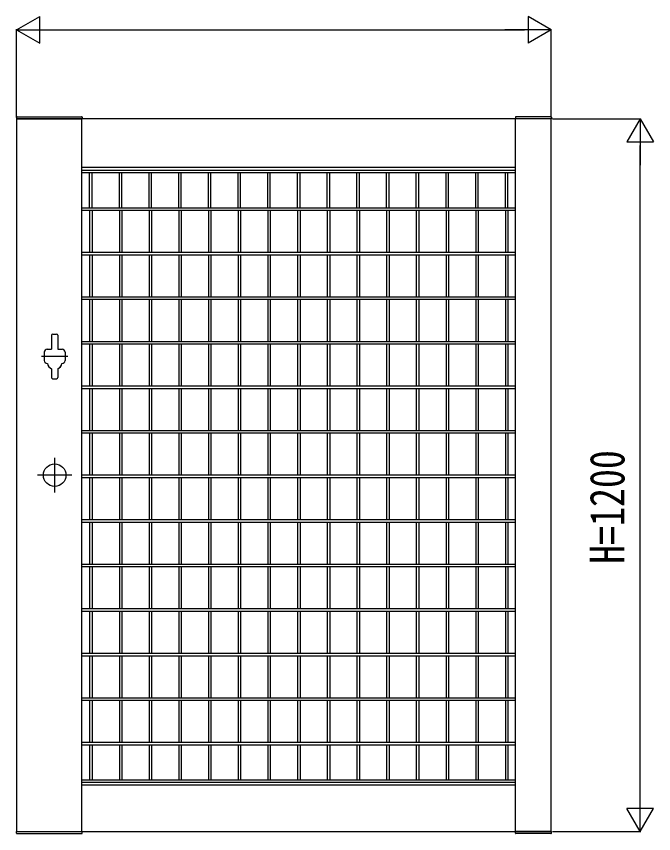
# Model space of a CAD drawing. Units: millimetres, scale not verified. Extents: x -8410 to 8410, y -5940 to 5940.
# Drawn here: x 1790 to 2863, y -2854 to -1478 of the extents above; entities that cross this region are included whole.
import ezdxf
from ezdxf.enums import TextEntityAlignment as Align

# ---------------------------------------------------------------- set-up
doc = ezdxf.new("R2010")
doc.units = ezdxf.units.MM
doc.header["$LTSCALE"] = 30
doc.layers.add('0-2_YKK_A1', color=4, linetype='Continuous')
doc.layers.add('0-3_YKK_D', color=6, linetype='Continuous')
doc.styles.add('ＭＳ ゴシック', font='')
doc.styles.get('ＭＳ ゴシック').set_extended_font_data('MS Gothic')

msp = doc.modelspace()

# ---------------------------------------------------------------- linework, layer by layer
at = {"layer": '0-2_YKK_A1'}
for p, q in [((1789.67, -1647.45), (1789.54, -1650)), ((1789.54, -1650), (1900.54, -1650)), ((1790.67, -1646.5), (1899.41, -1646.5)), ((1900.04, -2850), (1900.04, -1650)), ((1900.41, -1647.45), (1900.54, -1650)), ((2629.67, -1647.45), (2629.54, -1650)), ((2690.54, -1650), (2629.54, -1650)), ((2630.04, -2850), (2630.04, -1650)), ((2689.41, -1646.5), (2630.67, -1646.5)), ((2690.41, -1647.45), (2690.54, -1650)), ((2630.04, -1731.75), (1900.04, -1731.75)), ((1900.04, -1736.55), (2630.04, -1736.55)), ((1900.04, -1740.55), (2630.04, -1740.55)), ((1912.94, -1799.65), (1912.94, -1740.55)), ((1917.14, -1799.65), (1917.14, -1740.55)), ((1962.94, -1799.65), (1962.94, -1740.55)), ((1967.14, -1799.65), (1967.14, -1740.55)), ((2012.94, -1799.65), (2012.94, -1740.55)), ((2017.14, -1799.65), (2017.14, -1740.55)), ((2062.94, -1799.65), (2062.94, -1740.55)), ((2067.14, -1799.65), (2067.14, -1740.55)), ((2112.94, -1799.65), (2112.94, -1740.55)), ((2117.14, -1799.65), (2117.14, -1740.55)), ((2162.94, -1799.65), (2162.94, -1740.55)), ((2167.14, -1799.65), (2167.14, -1740.55)), ((2212.94, -1799.65), (2212.94, -1740.55)), ((2217.14, -1799.65), (2217.14, -1740.55)), ((2262.94, -1799.65), (2262.94, -1740.55)), ((2267.14, -1799.65), (2267.14, -1740.55)), ((2312.94, -1799.65), (2312.94, -1740.55)), ((2317.14, -1799.65), (2317.14, -1740.55)), ((2362.94, -1799.65), (2362.94, -1740.55)), ((2367.14, -1799.65), (2367.14, -1740.55)), ((2412.94, -1799.65), (2412.94, -1740.55)), ((2417.14, -1799.65), (2417.14, -1740.55)), ((2462.94, -1799.65), (2462.94, -1740.55)), ((2467.14, -1799.65), (2467.14, -1740.55)), ((2512.94, -1799.65), (2512.94, -1740.55)), ((2517.14, -1799.65), (2517.14, -1740.55)), ((2562.94, -1799.65), (2562.94, -1740.55)), ((2567.14, -1799.65), (2567.14, -1740.55)), ((2612.94, -1799.65), (2612.94, -1740.55)), ((2617.14, -1799.65), (2617.14, -1740.55)), ((1900.04, -1799.65), (2630.04, -1799.65)), ((1900.04, -1803.85), (2630.04, -1803.85)), ((1912.94, -1803.85), (1912.94, -1874.65)), ((1917.14, -1803.85), (1917.14, -1874.65)), ((1962.94, -1803.85), (1962.94, -1874.65)), ((1967.14, -1803.85), (1967.14, -1874.65)), ((2012.94, -1803.85), (2012.94, -1874.65)), ((2017.14, -1803.85), (2017.14, -1874.65)), ((2062.94, -1803.85), (2062.94, -1874.65)), ((2067.14, -1803.85), (2067.14, -1874.65)), ((2112.94, -1803.85), (2112.94, -1874.65)), ((2117.14, -1803.85), (2117.14, -1874.65)), ((2162.94, -1803.85), (2162.94, -1874.65)), ((2167.14, -1803.85), (2167.14, -1874.65)), ((2212.94, -1803.85), (2212.94, -1874.65)), ((2217.14, -1803.85), (2217.14, -1874.65)), ((2262.94, -1803.85), (2262.94, -1874.65)), ((2267.14, -1803.85), (2267.14, -1874.65)), ((2312.94, -1803.85), (2312.94, -1874.65)), ((2317.14, -1803.85), (2317.14, -1874.65)), ((2362.94, -1803.85), (2362.94, -1874.65)), ((2367.14, -1803.85), (2367.14, -1874.65)), ((2412.94, -1803.85), (2412.94, -1874.65)), ((2417.14, -1803.85), (2417.14, -1874.65)), ((2462.94, -1803.85), (2462.94, -1874.65)), ((2467.14, -1803.85), (2467.14, -1874.65)), ((2512.94, -1803.85), (2512.94, -1874.65)), ((2517.14, -1803.85), (2517.14, -1874.65)), ((2562.94, -1803.85), (2562.94, -1874.65)), ((2567.14, -1803.85), (2567.14, -1874.65)), ((2612.94, -1803.85), (2612.94, -1874.65)), ((2617.14, -1803.85), (2617.14, -1874.65)), ((1900.04, -1874.65), (2630.04, -1874.65)), ((1900.04, -1878.85), (2630.04, -1878.85)), ((1912.94, -1878.85), (1912.94, -1949.65)), ((1917.14, -1878.85), (1917.14, -1949.65)), ((1962.94, -1878.85), (1962.94, -1949.65)), ((1967.14, -1878.85), (1967.14, -1949.65)), ((2012.94, -1878.85), (2012.94, -1949.65)), ((2017.14, -1878.85), (2017.14, -1949.65)), ((2062.94, -1878.85), (2062.94, -1949.65)), ((2067.14, -1878.85), (2067.14, -1949.65)), ((2112.94, -1878.85), (2112.94, -1949.65)), ((2117.14, -1878.85), (2117.14, -1949.65)), ((2162.94, -1878.85), (2162.94, -1949.65)), ((2167.14, -1878.85), (2167.14, -1949.65)), ((2212.94, -1878.85), (2212.94, -1949.65)), ((2217.14, -1878.85), (2217.14, -1949.65)), ((2262.94, -1878.85), (2262.94, -1949.65)), ((2267.14, -1878.85), (2267.14, -1949.65)), ((2312.94, -1878.85), (2312.94, -1949.65)), ((2317.14, -1878.85), (2317.14, -1949.65)), ((2362.94, -1878.85), (2362.94, -1949.65)), ((2367.14, -1878.85), (2367.14, -1949.65)), ((2412.94, -1878.85), (2412.94, -1949.65)), ((2417.14, -1878.85), (2417.14, -1949.65)), ((2462.94, -1878.85), (2462.94, -1949.65)), ((2467.14, -1878.85), (2467.14, -1949.65)), ((2512.94, -1878.85), (2512.94, -1949.65)), ((2517.14, -1878.85), (2517.14, -1949.65)), ((2562.94, -1878.85), (2562.94, -1949.65)), ((2567.14, -1878.85), (2567.14, -1949.65)), ((2612.94, -1878.85), (2612.94, -1949.65)), ((2617.14, -1878.85), (2617.14, -1949.65)), ((1900.04, -1949.65), (2630.04, -1949.65)), ((1900.04, -1953.85), (2630.04, -1953.85)), ((1912.94, -1953.85), (1912.94, -2024.65)), ((1917.14, -1953.85), (1917.14, -2024.65)), ((1962.94, -1953.85), (1962.94, -2024.65)), ((1967.14, -1953.85), (1967.14, -2024.65)), ((2012.94, -1953.85), (2012.94, -2024.65)), ((2017.14, -1953.85), (2017.14, -2024.65)), ((2062.94, -1953.85), (2062.94, -2024.65)), ((2067.14, -1953.85), (2067.14, -2024.65)), ((2112.94, -1953.85), (2112.94, -2024.65)), ((2117.14, -1953.85), (2117.14, -2024.65)), ((2162.94, -1953.85), (2162.94, -2024.65)), ((2167.14, -1953.85), (2167.14, -2024.65)), ((2212.94, -1953.85), (2212.94, -2024.65)), ((2217.14, -1953.85), (2217.14, -2024.65)), ((2262.94, -1953.85), (2262.94, -2024.65)), ((2267.14, -1953.85), (2267.14, -2024.65)), ((2312.94, -1953.85), (2312.94, -2024.65)), ((2317.14, -1953.85), (2317.14, -2024.65)), ((2362.94, -1953.85), (2362.94, -2024.65)), ((2367.14, -1953.85), (2367.14, -2024.65)), ((2412.94, -1953.85), (2412.94, -2024.65)), ((2417.14, -1953.85), (2417.14, -2024.65)), ((2462.94, -1953.85), (2462.94, -2024.65)), ((2467.14, -1953.85), (2467.14, -2024.65)), ((2512.94, -1953.85), (2512.94, -2024.65)), ((2517.14, -1953.85), (2517.14, -2024.65)), ((2562.94, -1953.85), (2562.94, -2024.65)), ((2567.14, -1953.85), (2567.14, -2024.65)), ((2612.94, -1953.85), (2612.94, -2024.65)), ((2617.14, -1953.85), (2617.14, -2024.65)), ((1848.79, -2014.5), (1848.79, -2038)), ((1850.79, -2012.5), (1857.29, -2012.5)), ((1859.29, -2014.5), (1859.29, -2038)), ((1900.04, -2024.65), (2630.04, -2024.65)), ((1900.04, -2028.85), (2630.04, -2028.85)), ((1912.94, -2028.85), (1912.94, -2099.65)), ((1917.14, -2028.85), (1917.14, -2099.65)), ((1962.94, -2028.85), (1962.94, -2099.65)), ((1967.14, -2028.85), (1967.14, -2099.65)), ((2012.94, -2028.85), (2012.94, -2099.65)), ((2017.14, -2028.85), (2017.14, -2099.65)), ((2062.94, -2028.85), (2062.94, -2099.65)), ((2067.14, -2028.85), (2067.14, -2099.65)), ((2112.94, -2028.85), (2112.94, -2099.65)), ((2117.14, -2028.85), (2117.14, -2099.65)), ((2162.94, -2028.85), (2162.94, -2099.65)), ((2167.14, -2028.85), (2167.14, -2099.65)), ((2212.94, -2028.85), (2212.94, -2099.65)), ((2217.14, -2028.85), (2217.14, -2099.65)), ((2262.94, -2028.85), (2262.94, -2099.65)), ((2267.14, -2028.85), (2267.14, -2099.65)), ((2312.94, -2028.85), (2312.94, -2099.65)), ((2317.14, -2028.85), (2317.14, -2099.65)), ((2362.94, -2028.85), (2362.94, -2099.65)), ((2367.14, -2028.85), (2367.14, -2099.65)), ((2412.94, -2028.85), (2412.94, -2099.65)), ((2417.14, -2028.85), (2417.14, -2099.65)), ((2462.94, -2028.85), (2462.94, -2099.65)), ((2467.14, -2028.85), (2467.14, -2099.65)), ((2512.94, -2028.85), (2512.94, -2099.65)), ((2517.14, -2028.85), (2517.14, -2099.65)), ((2562.94, -2028.85), (2562.94, -2099.65)), ((2567.14, -2028.85), (2567.14, -2099.65)), ((2612.94, -2028.85), (2612.94, -2099.65)), ((2617.14, -2028.85), (2617.14, -2099.65)), ((1876.04, -2050), (1832.04, -2050)), ((1836.54, -2043), (1836.54, -2057)), ((1841.54, -2038), (1848.79, -2038)), ((1859.29, -2038), (1866.54, -2038)), ((1871.54, -2043), (1871.54, -2057)), ((1848.79, -2070.84), (1848.79, -2085.5)), ((1859.29, -2070.84), (1859.29, -2085.5)), ((1850.79, -2087.5), (1857.29, -2087.5)), ((1900.04, -2099.65), (2630.04, -2099.65)), ((1900.04, -2103.85), (2630.04, -2103.85)), ((1912.94, -2103.85), (1912.94, -2174.65)), ((1917.14, -2103.85), (1917.14, -2174.65)), ((1962.94, -2103.85), (1962.94, -2174.65)), ((1967.14, -2103.85), (1967.14, -2174.65)), ((2012.94, -2103.85), (2012.94, -2174.65)), ((2017.14, -2103.85), (2017.14, -2174.65)), ((2062.94, -2103.85), (2062.94, -2174.65)), ((2067.14, -2103.85), (2067.14, -2174.65)), ((2112.94, -2103.85), (2112.94, -2174.65)), ((2117.14, -2103.85), (2117.14, -2174.65)), ((2162.94, -2103.85), (2162.94, -2174.65)), ((2167.14, -2103.85), (2167.14, -2174.65)), ((2212.94, -2103.85), (2212.94, -2174.65)), ((2217.14, -2103.85), (2217.14, -2174.65)), ((2262.94, -2103.85), (2262.94, -2174.65)), ((2267.14, -2103.85), (2267.14, -2174.65)), ((2312.94, -2103.85), (2312.94, -2174.65)), ((2317.14, -2103.85), (2317.14, -2174.65)), ((2362.94, -2103.85), (2362.94, -2174.65)), ((2367.14, -2103.85), (2367.14, -2174.65)), ((2412.94, -2103.85), (2412.94, -2174.65)), ((2417.14, -2103.85), (2417.14, -2174.65)), ((2462.94, -2103.85), (2462.94, -2174.65)), ((2467.14, -2103.85), (2467.14, -2174.65)), ((2512.94, -2103.85), (2512.94, -2174.65)), ((2517.14, -2103.85), (2517.14, -2174.65)), ((2562.94, -2103.85), (2562.94, -2174.65)), ((2567.14, -2103.85), (2567.14, -2174.65)), ((2612.94, -2103.85), (2612.94, -2174.65)), ((2617.14, -2103.85), (2617.14, -2174.65)), ((1900.04, -2174.65), (2630.04, -2174.65)), ((1900.04, -2178.85), (2630.04, -2178.85)), ((1912.94, -2178.85), (1912.94, -2249.65)), ((1917.14, -2178.85), (1917.14, -2249.65)), ((1962.94, -2178.85), (1962.94, -2249.65)), ((1967.14, -2178.85), (1967.14, -2249.65)), ((2012.94, -2178.85), (2012.94, -2249.65)), ((2017.14, -2178.85), (2017.14, -2249.65)), ((2062.94, -2178.85), (2062.94, -2249.65)), ((2067.14, -2178.85), (2067.14, -2249.65)), ((2112.94, -2178.85), (2112.94, -2249.65)), ((2117.14, -2178.85), (2117.14, -2249.65)), ((2162.94, -2178.85), (2162.94, -2249.65)), ((2167.14, -2178.85), (2167.14, -2249.65)), ((2212.94, -2178.85), (2212.94, -2249.65)), ((2217.14, -2178.85), (2217.14, -2249.65)), ((2262.94, -2178.85), (2262.94, -2249.65)), ((2267.14, -2178.85), (2267.14, -2249.65)), ((2312.94, -2178.85), (2312.94, -2249.65)), ((2317.14, -2178.85), (2317.14, -2249.65)), ((2362.94, -2178.85), (2362.94, -2249.65)), ((2367.14, -2178.85), (2367.14, -2249.65)), ((2412.94, -2178.85), (2412.94, -2249.65)), ((2417.14, -2178.85), (2417.14, -2249.65)), ((2462.94, -2178.85), (2462.94, -2249.65)), ((2467.14, -2178.85), (2467.14, -2249.65)), ((2512.94, -2178.85), (2512.94, -2249.65)), ((2517.14, -2178.85), (2517.14, -2249.65)), ((2562.94, -2178.85), (2562.94, -2249.65)), ((2567.14, -2178.85), (2567.14, -2249.65)), ((2612.94, -2178.85), (2612.94, -2249.65)), ((2617.14, -2178.85), (2617.14, -2249.65)), ((1854.04, -2221), (1854.04, -2279)), ((1883.04, -2250), (1825.04, -2250)), ((1900.04, -2249.65), (2630.04, -2249.65)), ((1900.04, -2253.85), (2630.04, -2253.85)), ((1912.94, -2253.85), (1912.94, -2324.65)), ((1917.14, -2253.85), (1917.14, -2324.65)), ((1962.94, -2253.85), (1962.94, -2324.65)), ((1967.14, -2253.85), (1967.14, -2324.65)), ((2012.94, -2253.85), (2012.94, -2324.65)), ((2017.14, -2253.85), (2017.14, -2324.65)), ((2062.94, -2253.85), (2062.94, -2324.65)), ((2067.14, -2253.85), (2067.14, -2324.65)), ((2112.94, -2253.85), (2112.94, -2324.65)), ((2117.14, -2253.85), (2117.14, -2324.65)), ((2162.94, -2253.85), (2162.94, -2324.65)), ((2167.14, -2253.85), (2167.14, -2324.65)), ((2212.94, -2253.85), (2212.94, -2324.65)), ((2217.14, -2253.85), (2217.14, -2324.65)), ((2262.94, -2253.85), (2262.94, -2324.65)), ((2267.14, -2253.85), (2267.14, -2324.65)), ((2312.94, -2253.85), (2312.94, -2324.65)), ((2317.14, -2253.85), (2317.14, -2324.65)), ((2362.94, -2253.85), (2362.94, -2324.65)), ((2367.14, -2253.85), (2367.14, -2324.65)), ((2412.94, -2253.85), (2412.94, -2324.65)), ((2417.14, -2253.85), (2417.14, -2324.65)), ((2462.94, -2253.85), (2462.94, -2324.65)), ((2467.14, -2253.85), (2467.14, -2324.65)), ((2512.94, -2253.85), (2512.94, -2324.65)), ((2517.14, -2253.85), (2517.14, -2324.65)), ((2562.94, -2253.85), (2562.94, -2324.65)), ((2567.14, -2253.85), (2567.14, -2324.65)), ((2612.94, -2253.85), (2612.94, -2324.65)), ((2617.14, -2253.85), (2617.14, -2324.65)), ((1900.04, -2324.65), (2630.04, -2324.65)), ((1900.04, -2328.85), (2630.04, -2328.85)), ((1912.94, -2328.85), (1912.94, -2399.65)), ((1917.14, -2328.85), (1917.14, -2399.65)), ((1962.94, -2328.85), (1962.94, -2399.65)), ((1967.14, -2328.85), (1967.14, -2399.65)), ((2012.94, -2328.85), (2012.94, -2399.65)), ((2017.14, -2328.85), (2017.14, -2399.65)), ((2062.94, -2328.85), (2062.94, -2399.65)), ((2067.14, -2328.85), (2067.14, -2399.65)), ((2112.94, -2328.85), (2112.94, -2399.65)), ((2117.14, -2328.85), (2117.14, -2399.65)), ((2162.94, -2328.85), (2162.94, -2399.65)), ((2167.14, -2328.85), (2167.14, -2399.65)), ((2212.94, -2328.85), (2212.94, -2399.65)), ((2217.14, -2328.85), (2217.14, -2399.65)), ((2262.94, -2328.85), (2262.94, -2399.65)), ((2267.14, -2328.85), (2267.14, -2399.65)), ((2312.94, -2328.85), (2312.94, -2399.65)), ((2317.14, -2328.85), (2317.14, -2399.65)), ((2362.94, -2328.85), (2362.94, -2399.65)), ((2367.14, -2328.85), (2367.14, -2399.65)), ((2412.94, -2328.85), (2412.94, -2399.65)), ((2417.14, -2328.85), (2417.14, -2399.65)), ((2462.94, -2328.85), (2462.94, -2399.65)), ((2467.14, -2328.85), (2467.14, -2399.65)), ((2512.94, -2328.85), (2512.94, -2399.65)), ((2517.14, -2328.85), (2517.14, -2399.65)), ((2562.94, -2328.85), (2562.94, -2399.65)), ((2567.14, -2328.85), (2567.14, -2399.65)), ((2612.94, -2328.85), (2612.94, -2399.65)), ((2617.14, -2328.85), (2617.14, -2399.65)), ((1900.04, -2399.65), (2630.04, -2399.65)), ((1900.04, -2403.85), (2630.04, -2403.85)), ((1912.94, -2403.85), (1912.94, -2474.65)), ((1917.14, -2403.85), (1917.14, -2474.65)), ((1962.94, -2403.85), (1962.94, -2474.65)), ((1967.14, -2403.85), (1967.14, -2474.65)), ((2012.94, -2403.85), (2012.94, -2474.65)), ((2017.14, -2403.85), (2017.14, -2474.65)), ((2062.94, -2403.85), (2062.94, -2474.65)), ((2067.14, -2403.85), (2067.14, -2474.65)), ((2112.94, -2403.85), (2112.94, -2474.65)), ((2117.14, -2403.85), (2117.14, -2474.65)), ((2162.94, -2403.85), (2162.94, -2474.65)), ((2167.14, -2403.85), (2167.14, -2474.65)), ((2212.94, -2403.85), (2212.94, -2474.65)), ((2217.14, -2403.85), (2217.14, -2474.65)), ((2262.94, -2403.85), (2262.94, -2474.65)), ((2267.14, -2403.85), (2267.14, -2474.65)), ((2312.94, -2403.85), (2312.94, -2474.65)), ((2317.14, -2403.85), (2317.14, -2474.65)), ((2362.94, -2403.85), (2362.94, -2474.65)), ((2367.14, -2403.85), (2367.14, -2474.65)), ((2412.94, -2403.85), (2412.94, -2474.65)), ((2417.14, -2403.85), (2417.14, -2474.65)), ((2462.94, -2403.85), (2462.94, -2474.65)), ((2467.14, -2403.85), (2467.14, -2474.65)), ((2512.94, -2403.85), (2512.94, -2474.65)), ((2517.14, -2403.85), (2517.14, -2474.65)), ((2562.94, -2403.85), (2562.94, -2474.65)), ((2567.14, -2403.85), (2567.14, -2474.65)), ((2612.94, -2403.85), (2612.94, -2474.65)), ((2617.14, -2403.85), (2617.14, -2474.65)), ((1900.04, -2474.65), (2630.04, -2474.65)), ((1900.04, -2478.85), (2630.04, -2478.85)), ((1912.94, -2478.85), (1912.94, -2549.65)), ((1917.14, -2478.85), (1917.14, -2549.65)), ((1962.94, -2478.85), (1962.94, -2549.65)), ((1967.14, -2478.85), (1967.14, -2549.65)), ((2012.94, -2478.85), (2012.94, -2549.65)), ((2017.14, -2478.85), (2017.14, -2549.65)), ((2062.94, -2478.85), (2062.94, -2549.65)), ((2067.14, -2478.85), (2067.14, -2549.65)), ((2112.94, -2478.85), (2112.94, -2549.65)), ((2117.14, -2478.85), (2117.14, -2549.65)), ((2162.94, -2478.85), (2162.94, -2549.65)), ((2167.14, -2478.85), (2167.14, -2549.65)), ((2212.94, -2478.85), (2212.94, -2549.65)), ((2217.14, -2478.85), (2217.14, -2549.65)), ((2262.94, -2478.85), (2262.94, -2549.65)), ((2267.14, -2478.85), (2267.14, -2549.65)), ((2312.94, -2478.85), (2312.94, -2549.65)), ((2317.14, -2478.85), (2317.14, -2549.65)), ((2362.94, -2478.85), (2362.94, -2549.65)), ((2367.14, -2478.85), (2367.14, -2549.65)), ((2412.94, -2478.85), (2412.94, -2549.65)), ((2417.14, -2478.85), (2417.14, -2549.65)), ((2462.94, -2478.85), (2462.94, -2549.65)), ((2467.14, -2478.85), (2467.14, -2549.65)), ((2512.94, -2478.85), (2512.94, -2549.65)), ((2517.14, -2478.85), (2517.14, -2549.65)), ((2562.94, -2478.85), (2562.94, -2549.65)), ((2567.14, -2478.85), (2567.14, -2549.65)), ((2612.94, -2478.85), (2612.94, -2549.65)), ((2617.14, -2478.85), (2617.14, -2549.65)), ((1900.04, -2549.65), (2630.04, -2549.65)), ((1900.04, -2553.85), (2630.04, -2553.85)), ((1912.94, -2553.85), (1912.94, -2624.65)), ((1917.14, -2553.85), (1917.14, -2624.65)), ((1962.94, -2553.85), (1962.94, -2624.65)), ((1967.14, -2553.85), (1967.14, -2624.65)), ((2012.94, -2553.85), (2012.94, -2624.65)), ((2017.14, -2553.85), (2017.14, -2624.65)), ((2062.94, -2553.85), (2062.94, -2624.65)), ((2067.14, -2553.85), (2067.14, -2624.65)), ((2112.94, -2553.85), (2112.94, -2624.65)), ((2117.14, -2553.85), (2117.14, -2624.65)), ((2162.94, -2553.85), (2162.94, -2624.65)), ((2167.14, -2553.85), (2167.14, -2624.65)), ((2212.94, -2553.85), (2212.94, -2624.65)), ((2217.14, -2553.85), (2217.14, -2624.65)), ((2262.94, -2553.85), (2262.94, -2624.65)), ((2267.14, -2553.85), (2267.14, -2624.65)), ((2312.94, -2553.85), (2312.94, -2624.65)), ((2317.14, -2553.85), (2317.14, -2624.65)), ((2362.94, -2553.85), (2362.94, -2624.65)), ((2367.14, -2553.85), (2367.14, -2624.65)), ((2412.94, -2553.85), (2412.94, -2624.65)), ((2417.14, -2553.85), (2417.14, -2624.65)), ((2462.94, -2553.85), (2462.94, -2624.65)), ((2467.14, -2553.85), (2467.14, -2624.65)), ((2512.94, -2553.85), (2512.94, -2624.65)), ((2517.14, -2553.85), (2517.14, -2624.65)), ((2562.94, -2553.85), (2562.94, -2624.65)), ((2567.14, -2553.85), (2567.14, -2624.65)), ((2612.94, -2553.85), (2612.94, -2624.65)), ((2617.14, -2553.85), (2617.14, -2624.65)), ((1900.04, -2624.65), (2630.04, -2624.65)), ((1900.04, -2628.85), (2630.04, -2628.85)), ((1912.94, -2628.85), (1912.94, -2699.65)), ((1917.14, -2628.85), (1917.14, -2699.65)), ((1962.94, -2628.85), (1962.94, -2699.65)), ((1967.14, -2628.85), (1967.14, -2699.65)), ((2012.94, -2628.85), (2012.94, -2699.65)), ((2017.14, -2628.85), (2017.14, -2699.65)), ((2062.94, -2628.85), (2062.94, -2699.65)), ((2067.14, -2628.85), (2067.14, -2699.65)), ((2112.94, -2628.85), (2112.94, -2699.65)), ((2117.14, -2628.85), (2117.14, -2699.65)), ((2162.94, -2628.85), (2162.94, -2699.65)), ((2167.14, -2628.85), (2167.14, -2699.65)), ((2212.94, -2628.85), (2212.94, -2699.65)), ((2217.14, -2628.85), (2217.14, -2699.65)), ((2262.94, -2628.85), (2262.94, -2699.65)), ((2267.14, -2628.85), (2267.14, -2699.65)), ((2312.94, -2628.85), (2312.94, -2699.65)), ((2317.14, -2628.85), (2317.14, -2699.65)), ((2362.94, -2628.85), (2362.94, -2699.65)), ((2367.14, -2628.85), (2367.14, -2699.65)), ((2412.94, -2628.85), (2412.94, -2699.65)), ((2417.14, -2628.85), (2417.14, -2699.65)), ((2462.94, -2628.85), (2462.94, -2699.65)), ((2467.14, -2628.85), (2467.14, -2699.65)), ((2512.94, -2628.85), (2512.94, -2699.65)), ((2517.14, -2628.85), (2517.14, -2699.65)), ((2562.94, -2628.85), (2562.94, -2699.65)), ((2567.14, -2628.85), (2567.14, -2699.65)), ((2612.94, -2628.85), (2612.94, -2699.65)), ((2617.14, -2628.85), (2617.14, -2699.65)), ((1900.04, -2699.65), (2630.04, -2699.65)), ((1900.04, -2703.85), (2630.04, -2703.85)), ((1912.94, -2703.85), (1912.94, -2762.95)), ((1917.14, -2703.85), (1917.14, -2762.95)), ((1962.94, -2703.85), (1962.94, -2762.95)), ((1967.14, -2703.85), (1967.14, -2762.95)), ((2012.94, -2703.85), (2012.94, -2762.95)), ((2017.14, -2703.85), (2017.14, -2762.95)), ((2062.94, -2703.85), (2062.94, -2762.95)), ((2067.14, -2703.85), (2067.14, -2762.95)), ((2112.94, -2703.85), (2112.94, -2762.95)), ((2117.14, -2703.85), (2117.14, -2762.95)), ((2162.94, -2703.85), (2162.94, -2762.95)), ((2167.14, -2703.85), (2167.14, -2762.95)), ((2212.94, -2703.85), (2212.94, -2762.95)), ((2217.14, -2703.85), (2217.14, -2762.95)), ((2262.94, -2703.85), (2262.94, -2762.95)), ((2267.14, -2703.85), (2267.14, -2762.95)), ((2312.94, -2703.85), (2312.94, -2762.95)), ((2317.14, -2703.85), (2317.14, -2762.95)), ((2362.94, -2703.85), (2362.94, -2762.95)), ((2367.14, -2703.85), (2367.14, -2762.95)), ((2412.94, -2703.85), (2412.94, -2762.95)), ((2417.14, -2703.85), (2417.14, -2762.95)), ((2462.94, -2703.85), (2462.94, -2762.95)), ((2467.14, -2703.85), (2467.14, -2762.95)), ((2512.94, -2703.85), (2512.94, -2762.95)), ((2517.14, -2703.85), (2517.14, -2762.95)), ((2562.94, -2703.85), (2562.94, -2762.95)), ((2567.14, -2703.85), (2567.14, -2762.95)), ((2612.94, -2703.85), (2612.94, -2762.95)), ((2617.14, -2703.85), (2617.14, -2762.95)), ((1900.04, -2762.95), (2630.04, -2762.95)), ((1900.04, -2766.95), (2630.04, -2766.95)), ((2630.04, -2771.75), (1900.04, -2771.75)), ((1789.54, -2850), (1900.54, -2850)), ((1789.67, -2852.55), (1789.54, -2850)), ((1790.67, -2853.5), (1899.41, -2853.5)), ((1900.41, -2852.55), (1900.54, -2850)), ((2690.54, -2850), (2629.54, -2850)), ((2629.67, -2852.55), (2629.54, -2850)), ((2689.41, -2853.5), (2630.67, -2853.5)), ((2690.41, -2852.55), (2690.54, -2850))]:
    msp.add_line(p, q, dxfattribs=at)
msp.add_lwpolyline([(2690.04, -2850), (2690.04, -1650), (1790.04, -1650), (1790.04, -2850)], close=True, dxfattribs=at)
msp.add_circle((1854.04, -2250), 19, dxfattribs=at)
for centre, radius, start, end in [((1790.67, -1647.5), 1, 90, 177), ((1899.41, -1647.5), 1, 3, 90), ((2630.67, -1647.5), 1, 90, 177), ((2689.41, -1647.5), 1, 3, 90), ((1850.79, -2014.5), 2, 90, 180), ((1857.29, -2014.5), 2, 0, 90), ((1841.54, -2043), 5, 90, 180), ((1866.54, -2043), 5, 0, 90), ((1841.54, -2057), 5, 180, 270), ((1854.04, -2059.56), 12.5, 191.55262, 245.16541), ((1854.04, -2059.5), 12.5, 294.83459, 348.44738), ((1854.04, -2059.56), 12.5, 294.83459, 348.44738), ((1866.54, -2057), 5, 270, 0), ((1850.79, -2085.5), 2, 180, 270), ((1857.29, -2085.5), 2, 270, 0), ((1790.67, -2852.5), 1, 183, 270), ((1899.41, -2852.5), 1, 270, 357), ((2630.67, -2852.5), 1, 183, 270), ((2689.41, -2852.5), 1, 270, 357)]:
    msp.add_arc(centre, radius, start, end, dxfattribs=at)
at = {"layer": '0-3_YKK_D'}
for p, q in [((1790.04, -1500), (1829.01, -1477.5)), ((1829.01, -1522.5), (1829.01, -1477.5)), ((2690.04, -1500), (2651.07, -1477.5)), ((2651.07, -1477.5), (2651.07, -1522.5)), ((1790.04, -1648), (1790.04, -1499)), ((2690.04, -1648), (2690.04, -1499)), ((1790.04, -1500), (1829.01, -1522.5)), ((1790.04, -1500), (1867.98, -1500)), ((1835.04, -1500), (2645.04, -1500)), ((2690.04, -1500), (2612.1, -1500)), ((2690.04, -1500), (2651.07, -1522.5)), ((2692.04, -1650), (2841.04, -1650)), ((2840.04, -1650), (2817.54, -1688.97)), ((2840.04, -1650), (2862.54, -1688.97)), ((2840.04, -1650), (2840.04, -1727.94)), ((2817.54, -1688.97), (2862.54, -1688.97)), ((2840.04, -2805), (2840.04, -1695)), ((2840.04, -2850), (2840.04, -2772.06)), ((2840.04, -2850), (2817.54, -2811.03)), ((2862.54, -2811.03), (2817.54, -2811.03)), ((2840.04, -2850), (2862.54, -2811.03)), ((2692.04, -2850), (2841.04, -2850))]:
    msp.add_line(p, q, dxfattribs=at)

# ---------------------------------------------------------------- texts
at = {"layer": '0-3_YKK_D', "style": 'ＭＳ ゴシック', "width": 0.8}
msp.add_text('H=1200', height=58.65, rotation=90, dxfattribs=at).set_placement((2831.04, -2399.33), align=Align.BOTTOM_LEFT)

doc.saveas('drawing.dxf')
